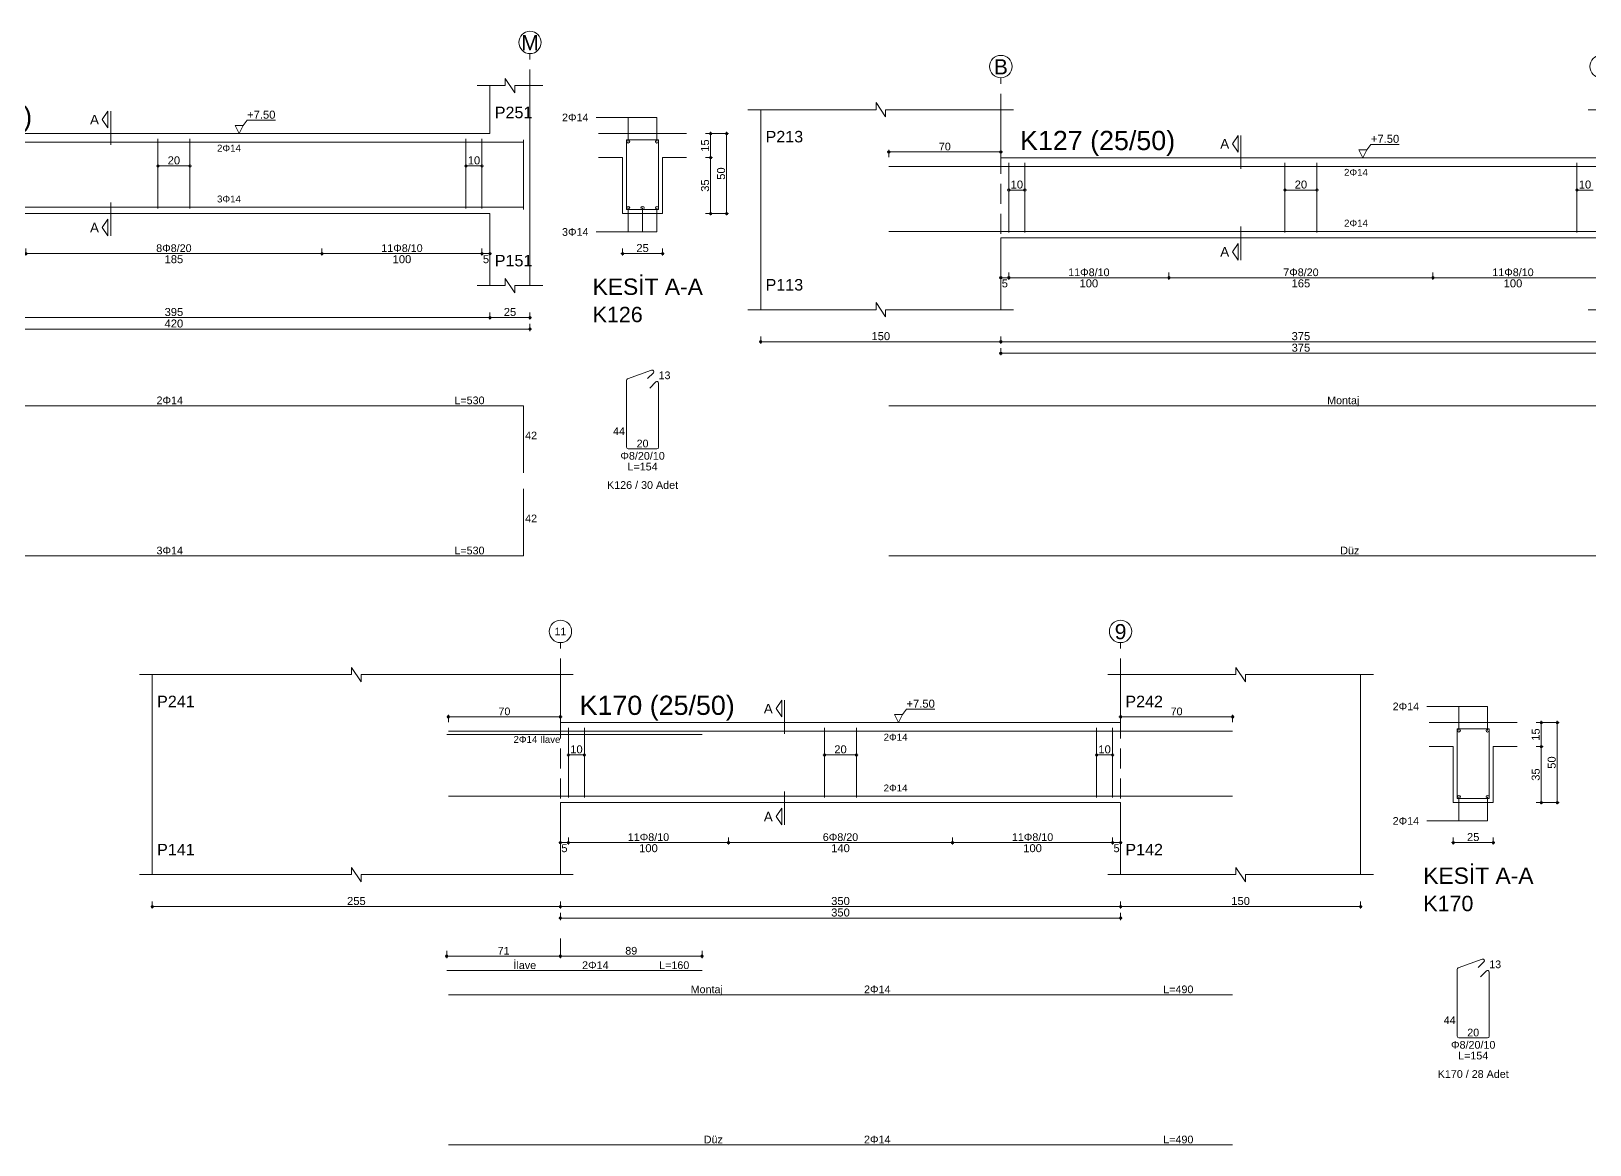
# Model space of a CAD drawing. Header units: millimetres. Extents: x 23801 to 80069, y 9628 to 14137.
# Drawn here: x 51131 to 52592, y 11919 to 12963 of the extents above; entities that cross this region are included whole.
import ezdxf

# ---------------------------------------------------------------- set-up
doc = ezdxf.new("R2010")
doc.units = ezdxf.units.MM
doc.linetypes.add('DASHDOT2', pattern=[12.7, 6.35, -3.175, 0, -3.175])
doc.linetypes.add('DASHED4', pattern=[18.75, 12.5, -6.25])
doc.layers.add('aks', color=251, linetype='DASHDOT2', lineweight=35)
for name, color, linetype in [('Donatı Topl. Uzun. Yazısı', 7, 'Continuous'), ('Donatı Uz. Yazısı', 7, 'Continuous'), ('Donatı Yazısı', 7, 'Continuous'), ('Donatı Çizgisi', 7, 'Continuous'), ('Kiriş', 7, 'Continuous'), ('Standart', 7, 'Continuous'), ('Ölçülendirme', 7, 'Continuous')]:
    doc.layers.add(name, color=color, linetype=linetype)
doc.styles.add('arial_1_18', font='arial.ttf', dxfattribs={"height": 0.2})

# ---------------------------------------------------------------- blocks, each defined once
blk = doc.blocks.new('IDE475Entity7401')
at = {"layer": 'aks', "color": 30, "linetype": 'DASHED4', "lineweight": 5}
for points in [[(12114.93, 2016.8), (12114.93, 2151.8)], [(12534.93, 2016.8), (12534.93, 2151.8)], [(12114.93, 1955.8), (12114.93, 1966.8)]]:
    blk.add_lwpolyline(points, dxfattribs=at)
at = {"layer": 'aks', "color": 1, "linetype": 'Continuous', "lineweight": 5}
for centre in [(12114.93, 2158.8), (12534.93, 2158.8)]:
    blk.add_circle(centre, 7, dxfattribs=at)
at = {"layer": 'Donatı Çizgisi', "color": 5, "linetype": 'Continuous', "lineweight": 5}
for points in [[(12042.93, 2096.4), (12530.93, 2096.4)], [(12044.43, 2094.4), (12214.18, 2094.4)], [(12119.93, 2055), (12119.93, 2098.6)], [(12129.93, 2055), (12129.93, 2098.6)], [(12302.43, 2055), (12302.43, 2098.6)], [(12322.43, 2055), (12322.43, 2098.6)], [(12494.93, 2055), (12494.93, 2098.6)], [(12504.93, 2055), (12504.93, 2098.6)], [(12530.93, 2054.4), (12530.93, 2097.8)], [(12595.26, 2054.3), (12595.26, 2097.9)], [(12595.26, 2097.9), (12615.26, 2097.9)], [(12615.26, 2054.3), (12615.26, 2097.9)], [(12042.93, 2055.8), (12530.93, 2055.8)], [(12595.26, 2054.3), (12615.26, 2054.3)], [(12595.93, 1948.54), (12610.94, 1954.01)], [(12608.37, 1948.69), (12612.01, 1952.33)], [(12044.43, 1946.8), (12214.18, 1946.8)], [(12595.26, 1905.72), (12595.26, 1947.59)], [(12609.75, 1942.78), (12613.52, 1946.56)], [(12615.26, 1905.72), (12615.26, 1945.84)], [(12042.93, 1931.7), (12530.93, 1931.7)], [(12530.93, 1889.7), (12530.93, 1931.7)], [(12596.28, 1904.7), (12614.24, 1904.7)], [(12530.93, 1837.85), (12530.93, 1879.85)], [(12042.93, 1837.85), (12530.93, 1837.85)]]:
    blk.add_lwpolyline(points, dxfattribs=at)
for centre in [(12596.26, 2096.9), (12614.26, 2096.9), (12596.26, 2055.3), (12605.26, 2055.3), (12614.26, 2055.3)]:
    blk.add_circle(centre, 1, dxfattribs=at)
for centre, start, end in [((12596.28, 1947.59), 110, 180), ((12611.29, 1953.05), 315, 110), ((12614.24, 1945.84), 0, 135), ((12596.28, 1905.72), 180, 270), ((12614.24, 1905.72), 270, 0)]:
    blk.add_arc(centre, 1.02, start, end, dxfattribs=at)
at = {"layer": 'Kiriş', "color": 1, "linetype": 'Continuous', "lineweight": 5}
for points in [[(12036.93, 2131.8), (12036.93, 2136.3)], [(12042.93, 2127.3), (12036.93, 2136.3)], [(12519.43, 2131.8), (12519.43, 2136.3)], [(12525.43, 2127.3), (12519.43, 2136.3)], [(11956.93, 2131.8), (12036.93, 2131.8)], [(11964.93, 2006.8), (11964.93, 2131.8)], [(12042.93, 2127.3), (12042.93, 2131.8)], [(12042.93, 2131.8), (12122.93, 2131.8)], [(12114.93, 2101.8), (12114.93, 2131.8)], [(12501.93, 2131.8), (12519.43, 2131.8)], [(12509.93, 2101.8), (12509.93, 2131.8)], [(12525.43, 2131.8), (12542.93, 2131.8)], [(12525.43, 2127.3), (12525.43, 2131.8)], [(12534.93, 2006.8), (12534.93, 2131.8)], [(12114.93, 2101.8), (12509.93, 2101.8)], [(12577.76, 2101.8), (12632.76, 2101.8)], [(12577.76, 2086.8), (12592.76, 2086.8)], [(12592.76, 2051.8), (12592.76, 2086.8)], [(12617.76, 2086.8), (12632.76, 2086.8)], [(12617.76, 2051.8), (12617.76, 2086.8)], [(12114.93, 2051.8), (12509.93, 2051.8)], [(12114.93, 2006.8), (12114.93, 2051.8)], [(12509.93, 2006.8), (12509.93, 2051.8)], [(12592.76, 2051.8), (12617.76, 2051.8)], [(11956.93, 2006.8), (12036.93, 2006.8)], [(12042.93, 2002.3), (12036.93, 2011.3)], [(12036.93, 2006.8), (12036.93, 2011.3)], [(12042.93, 2006.8), (12122.93, 2006.8)], [(12042.93, 2002.3), (12042.93, 2006.8)], [(12501.93, 2006.8), (12519.43, 2006.8)], [(12525.43, 2002.3), (12519.43, 2011.3)], [(12519.43, 2006.8), (12519.43, 2011.3)], [(12525.43, 2006.8), (12542.93, 2006.8)], [(12525.43, 2002.3), (12525.43, 2006.8)]]:
    blk.add_lwpolyline(points, dxfattribs=at)
at = {"layer": 'Ölçülendirme', "color": 1, "linetype": 'Continuous', "lineweight": 5}
for points in [[(12267.68, 2110.55), (12271.18, 2115.8)], [(12271.18, 2105.3), (12271.18, 2115.8)], [(12272.93, 2094.8), (12272.93, 2115.8)], [(12041.93, 2105.4), (12113.93, 2105.4)], [(12042.93, 2102.15), (12042.93, 2106.65)], [(12112.93, 2102.15), (12112.93, 2106.65)], [(12271.18, 2105.3), (12267.68, 2110.55)], [(12353.18, 2101.8), (12350.68, 2106.8)], [(12350.68, 2106.8), (12355.68, 2106.8)], [(12355.68, 2106.8), (12353.18, 2101.8)], [(12355.68, 2106.8), (12358.18, 2110.13)], [(12358.18, 2110.13), (12375.85, 2110.13)], [(12576.26, 2111.9), (12614.26, 2111.9)], [(12596.26, 2096.9), (12596.26, 2111.9)], [(12614.26, 2096.9), (12614.26, 2111.9)], [(12353.18, 2101.8), (12353.18, 2101.8)], [(12644.51, 2101.8), (12659.01, 2101.8)], [(12647.76, 2050.8), (12647.76, 2102.8)], [(12657.76, 2050.8), (12657.76, 2102.8)], [(12644.51, 2086.8), (12649.01, 2086.8)], [(12119.93, 2081.6), (12129.93, 2081.6)], [(12302.43, 2081.6), (12322.43, 2081.6)], [(12494.93, 2081.6), (12504.93, 2081.6)], [(12272.93, 2037.8), (12272.93, 2058.8)], [(12596.26, 2040.3), (12596.26, 2055.3)], [(12605.26, 2040.3), (12605.26, 2055.3)], [(12614.26, 2040.3), (12614.26, 2055.3)], [(12267.68, 2043.05), (12271.18, 2048.3)], [(12271.18, 2037.8), (12271.18, 2048.3)], [(12644.51, 2051.8), (12659.01, 2051.8)], [(12271.18, 2037.8), (12267.68, 2043.05)], [(12576.26, 2040.3), (12614.26, 2040.3)], [(12113.93, 2026.8), (12510.93, 2026.8)], [(12114.93, 2025.55), (12114.93, 2030.05)], [(12119.93, 2025.55), (12119.93, 2030.05)], [(12219.93, 2025.55), (12219.93, 2030.05)], [(12404.93, 2025.55), (12404.93, 2030.05)], [(12504.93, 2025.55), (12504.93, 2030.05)], [(12509.93, 2025.55), (12509.93, 2030.05)], [(12591.76, 2026.8), (12618.76, 2026.8)], [(12592.76, 2025.55), (12592.76, 2030.05)], [(12617.76, 2025.55), (12617.76, 2030.05)], [(11963.93, 1986.8), (12535.93, 1986.8)], [(11964.93, 1985.55), (11964.93, 1990.05)], [(12114.93, 1985.55), (12114.93, 1990.05)], [(12509.93, 1985.55), (12509.93, 1990.05)], [(12534.93, 1985.55), (12534.93, 1990.05)], [(12113.93, 1979.6), (12535.93, 1979.6)], [(12114.93, 1978.35), (12114.93, 1982.85)], [(12534.93, 1978.35), (12534.93, 1982.85)], [(12044.43, 1954.55), (12044.43, 1959.05)], [(12114.93, 1954.55), (12114.93, 1959.05)], [(12114.93, 1954.55), (12114.93, 1959.05)], [(12214.18, 1954.55), (12214.18, 1959.05)], [(12043.43, 1955.8), (12115.93, 1955.8)], [(12113.93, 1955.8), (12215.18, 1955.8)]]:
    blk.add_lwpolyline(points, dxfattribs=at)
for centre in [(12042.93, 2105.4), (12112.93, 2105.4), (12647.76, 2101.8), (12657.76, 2101.8), (12647.76, 2086.8), (12119.93, 2081.6), (12129.93, 2081.6), (12302.43, 2081.6), (12322.43, 2081.6), (12494.93, 2081.6), (12504.93, 2081.6), (12647.76, 2051.8), (12657.76, 2051.8), (12114.93, 2026.8), (12119.93, 2026.8), (12119.93, 2026.8), (12219.93, 2026.8), (12219.93, 2026.8), (12404.93, 2026.8), (12404.93, 2026.8), (12504.93, 2026.8), (12504.93, 2026.8), (12509.93, 2026.8), (12592.76, 2026.8), (12617.76, 2026.8), (11964.93, 1986.8), (12114.93, 1986.8), (12114.93, 1986.8), (12509.93, 1986.8), (12509.93, 1986.8), (12534.93, 1986.8), (12114.93, 1979.6), (12534.93, 1979.6), (12044.43, 1955.8), (12114.93, 1955.8), (12114.93, 1955.8), (12214.18, 1955.8)]:
    blk.add_circle(centre, 0.75, dxfattribs=at)
at = {"layer": 'aks', "color": 1, "linetype": 'Continuous', "lineweight": 5, "style": 'arial_1_18'}
for s, p in [('K', (12110.53, 2153.92)), ('M', (12529.43, 2153.92))]:
    blk.add_text(s, height=9.45, dxfattribs=at).set_placement(p)
at = {"layer": 'Donatı Topl. Uzun. Yazısı', "color": 1, "linetype": 'Continuous', "lineweight": 5, "style": 'arial_1_18'}
for s, p in [('L=170', (12186.86, 1947.76)), ('L=530', (12487.69, 1932.66)), ('L=154', (12595.85, 1891.26)), ('L=530', (12487.69, 1838.81))]:
    blk.add_text(s, height=4.8, dxfattribs=at).set_placement(p)
at = {"layer": 'Donatı Uz. Yazısı', "color": 1, "linetype": 'Continuous', "lineweight": 5, "style": 'arial_1_18'}
for s, p in [('13', (12615.26, 1948.3)), ('488', (12072.21, 1932.66)), ('42', (12531.89, 1910.7)), ('44', (12586.84, 1913.42)), ('20', (12601.53, 1905.66)), ('42', (12531.89, 1858.85)), ('488', (12072.21, 1838.81))]:
    blk.add_text(s, height=4.8, dxfattribs=at).set_placement(p)
at = {"layer": 'Donatı Yazısı', "color": 5, "linetype": 'Continuous', "lineweight": 5, "style": 'arial_1_18'}
for s, height, p in [('2Φ14', 4.8, (12554.93, 2109.5)), ('1Φ14 İlave', 4.32, (12085.62, 2089.12)), ('3Φ14', 4.8, (12554.93, 2037.9)), ('1Φ14', 4.8, (12134.39, 1947.76)), ('2Φ14', 4.8, (12301.57, 1932.66)), ('Φ8/20/10', 4.8, (12591.4, 1897.98)), ('K126 / 30 Adet', 4.8, (12583.08, 1879.74)), ('3Φ14', 4.8, (12301.57, 1838.81))]:
    blk.add_text(s, height=height, dxfattribs=at).set_placement(p)
for s, p in [('2Φ14', (12339.39, 2090.52)), ('3Φ14', (12339.39, 2058.76))]:
    blk.add_text(s, height=4.32, rotation=360, dxfattribs=at).set_placement(p)
at = {"layer": 'Donatı Yazısı', "color": 1, "linetype": 'Continuous', "lineweight": 5, "style": 'arial_1_18'}
for s, p in [('İlave', (12089.67, 1947.76)), ('Montaj', (12193.6, 1932.66)), ('Düz', (12201.81, 1838.81))]:
    blk.add_text(s, height=4.8, dxfattribs=at).set_placement(p)
at = {"layer": 'Kiriş', "color": 1, "linetype": 'Continuous', "lineweight": 5, "style": 'arial_1_18'}
for s, height, p in [('P212', 7.2, (11967.93, 2111.4)), ('K126 (25/50)', 12, (12126.93, 2106.6)), ('P251', 7.2, (12512.93, 2111.4)), ('P112', 7.2, (11967.93, 2018.8)), ('P151', 7.2, (12512.93, 2018.8)), ('KESİT A-A', 10.2, (12574.06, 2001)), ('K126', 9.6, (12574.06, 1983.92))]:
    blk.add_text(s, height=height, dxfattribs=at).set_placement(p)
at = {"layer": 'Ölçülendirme', "color": 1, "linetype": 'Continuous', "lineweight": 5, "style": 'arial_1_18'}
for s, height, p in [('A', 5.95, (12260.04, 2107.57)), ('+7.50', 5, (12358.18, 2111.13)), ('70', 4.8, (12074.2, 2106.4)), ('A', 5.95, (12260.04, 2040.07)), ('5', 5, (12115.49, 2020.8)), ('100', 5, (12164.1, 2020.8)), ('185', 5, (12306.6, 2020.8)), ('100', 5, (12449.1, 2020.8)), ('5', 5, (12505.49, 2020.8)), ('25', 5, (12601.38, 2027.76)), ('150', 5, (12034.1, 1987.8)), ('395', 5, (12306.6, 1987.8)), ('25', 5, (12518.54, 1987.8)), ('420', 5, (12306.6, 1980.6))]:
    blk.add_text(s, height=height, dxfattribs=at).set_placement(p)
for s, rotation, p in [('15', 90, (12646.8, 2090.42)), ('10', 360, (12121.04, 2082.56)), ('20', 360, (12308.54, 2082.56)), ('10', 360, (12496.04, 2082.56)), ('50', 90, (12656.8, 2072.92)), ('35', 90, (12646.8, 2065.42))]:
    blk.add_text(s, height=5, rotation=rotation, dxfattribs=at).set_placement(p)
at = {"layer": 'Ölçülendirme', "color": 5, "linetype": 'Continuous', "lineweight": 5, "style": 'arial_1_18'}
for s, p in [('11Φ8/10', (12157, 2027.8)), ('8Φ8/20', (12301.36, 2027.8)), ('11Φ8/10', (12442, 2027.8)), ('70', (12075.95, 1956.8)), ('99', (12160.82, 1956.8))]:
    blk.add_text(s, height=4.8, dxfattribs=at).set_placement(p)
blk = doc.blocks.new('IDE475Entity7402')
at = {"layer": 'aks', "color": 30, "linetype": 'DASHED4', "lineweight": 5}
blk.add_lwpolyline([(12829.13, 2001.7), (12829.13, 2136.7)], dxfattribs=at)
at = {"layer": 'aks', "color": 1, "linetype": 'Continuous', "lineweight": 5}
for centre in [(12829.13, 2143.7), (13204.13, 2143.7)]:
    blk.add_circle(centre, 7, dxfattribs=at)
at = {"layer": 'Donatı Çizgisi', "color": 5, "linetype": 'Continuous', "lineweight": 5}
for points in [[(12759.13, 2081.3), (13599.13, 2081.3)], [(12834.13, 2039.9), (12834.13, 2083.5)], [(12844.13, 2039.9), (12844.13, 2083.5)], [(13006.63, 2039.9), (13006.63, 2083.5)], [(13026.63, 2039.9), (13026.63, 2083.5)], [(13189.13, 2039.9), (13189.13, 2083.5)], [(12759.13, 2040.7), (13599.13, 2040.7)], [(12759.13, 1931.7), (13599.13, 1931.7)], [(12759.13, 1837.85), (13599.13, 1837.85)]]:
    blk.add_lwpolyline(points, dxfattribs=at)
at = {"layer": 'Kiriş', "color": 1, "linetype": 'Continuous', "lineweight": 5}
for points in [[(12671.13, 2116.7), (12751.13, 2116.7)], [(12679.13, 1991.7), (12679.13, 2116.7)], [(12751.13, 2116.7), (12751.13, 2121.2)], [(12757.13, 2112.2), (12751.13, 2121.2)], [(12757.13, 2112.2), (12757.13, 2116.7)], [(12757.13, 2116.7), (12837.13, 2116.7)], [(12829.13, 2086.7), (12829.13, 2116.7)], [(13196.13, 2116.7), (13213.63, 2116.7)], [(12829.13, 2086.7), (13204.13, 2086.7)], [(12829.13, 2036.7), (13204.13, 2036.7)], [(12829.13, 1991.7), (12829.13, 2036.7)], [(12671.13, 1991.7), (12751.13, 1991.7)], [(12757.13, 1987.2), (12751.13, 1996.2)], [(12751.13, 1991.7), (12751.13, 1996.2)], [(12757.13, 1991.7), (12837.13, 1991.7)], [(12757.13, 1987.2), (12757.13, 1991.7)], [(13196.13, 1991.7), (13213.63, 1991.7)]]:
    blk.add_lwpolyline(points, dxfattribs=at)
at = {"layer": 'Ölçülendirme', "color": 1, "linetype": 'Continuous', "lineweight": 5}
for points in [[(12973.88, 2095.45), (12977.38, 2100.7)], [(12977.38, 2090.2), (12973.88, 2095.45)], [(12977.38, 2090.2), (12977.38, 2100.7)], [(12979.13, 2079.7), (12979.13, 2100.7)], [(13057.88, 2091.7), (13060.38, 2095.03)], [(13060.38, 2095.03), (13078.06, 2095.03)], [(12758.13, 2090.3), (12830.13, 2090.3)], [(12759.13, 2087.05), (12759.13, 2091.55)], [(12829.13, 2087.05), (12829.13, 2091.55)], [(13055.38, 2086.7), (13052.88, 2091.7)], [(13052.88, 2091.7), (13057.88, 2091.7)], [(13057.88, 2091.7), (13055.38, 2086.7)], [(13055.38, 2086.7), (13055.38, 2086.7)], [(12834.13, 2066.5), (12844.13, 2066.5)], [(13006.63, 2066.5), (13026.63, 2066.5)], [(13189.13, 2066.5), (13199.13, 2066.5)], [(12979.13, 2022.7), (12979.13, 2043.7)], [(12973.88, 2027.95), (12977.38, 2033.2)], [(12977.38, 2022.7), (12973.88, 2027.95)], [(12977.38, 2022.7), (12977.38, 2033.2)], [(12828.13, 2011.7), (13205.13, 2011.7)], [(12829.13, 2010.45), (12829.13, 2014.95)], [(12834.13, 2010.45), (12834.13, 2014.95)], [(12934.13, 2010.45), (12934.13, 2014.95)], [(13099.13, 2010.45), (13099.13, 2014.95)], [(12678.13, 1971.7), (13680.13, 1971.7)], [(12679.13, 1970.45), (12679.13, 1974.95)], [(12829.13, 1970.45), (12829.13, 1974.95)], [(12829.13, 1963.25), (12829.13, 1967.75)], [(12828.13, 1964.5), (13530.13, 1964.5)]]:
    blk.add_lwpolyline(points, dxfattribs=at)
for centre in [(12759.13, 2090.3), (12829.13, 2090.3), (12834.13, 2066.5), (12844.13, 2066.5), (13006.63, 2066.5), (13026.63, 2066.5), (13189.13, 2066.5), (12829.13, 2011.7), (12834.13, 2011.7), (12834.13, 2011.7), (12934.13, 2011.7), (12934.13, 2011.7), (13099.13, 2011.7), (13099.13, 2011.7), (12679.13, 1971.7), (12829.13, 1971.7), (12829.13, 1971.7), (12829.13, 1964.5)]:
    blk.add_circle(centre, 0.75, dxfattribs=at)
at = {"layer": 'aks', "color": 1, "linetype": 'Continuous', "lineweight": 5, "style": 'arial_1_18'}
blk.add_text('B', height=9.45, dxfattribs=at).set_placement((12824.73, 2138.82))
at = {"layer": 'Donatı Yazısı', "color": 5, "linetype": 'Continuous', "lineweight": 5, "style": 'arial_1_18'}
for p in [(13043.59, 2075.42), (13043.59, 2043.66)]:
    blk.add_text('2Φ14', height=4.32, rotation=360, dxfattribs=at).set_placement(p)
at = {"layer": 'Donatı Yazısı', "color": 1, "linetype": 'Continuous', "lineweight": 5, "style": 'arial_1_18'}
for s, p in [('Montaj', (13033, 1932.66)), ('Düz', (13041.21, 1838.81))]:
    blk.add_text(s, height=4.8, dxfattribs=at).set_placement(p)
at = {"layer": 'Kiriş', "color": 1, "linetype": 'Continuous', "lineweight": 5, "style": 'arial_1_18'}
for s, height, p in [('K127 (25/50)', 12, (12841.13, 2091.5)), ('P213', 7.2, (12682.13, 2096.3)), ('P113', 7.2, (12682.13, 2003.7))]:
    blk.add_text(s, height=height, dxfattribs=at).set_placement(p)
at = {"layer": 'Ölçülendirme', "color": 1, "linetype": 'Continuous', "lineweight": 5, "style": 'arial_1_18'}
for s, height, p in [('70', 4.8, (12790.4, 2091.3)), ('A', 5.95, (12966.24, 2092.47)), ('+7.50', 5, (13060.38, 2096.03)), ('A', 5.95, (12966.24, 2024.97)), ('5', 5, (12829.69, 2005.7)), ('100', 5, (12878.3, 2005.7)), ('165', 5, (13010.8, 2005.7)), ('100', 5, (13143.3, 2005.7)), ('150', 5, (12748.3, 1972.7)), ('375', 5, (13010.8, 1972.7)), ('375', 5, (13010.8, 1965.5))]:
    blk.add_text(s, height=height, dxfattribs=at).set_placement(p)
for s, p in [('10', (12835.25, 2067.46)), ('20', (13012.75, 2067.46)), ('10', (13190.25, 2067.46))]:
    blk.add_text(s, height=5, rotation=360, dxfattribs=at).set_placement(p)
at = {"layer": 'Ölçülendirme', "color": 5, "linetype": 'Continuous', "lineweight": 5, "style": 'arial_1_18'}
for s, p in [('11Φ8/10', (12871.2, 2012.7)), ('7Φ8/20', (13005.57, 2012.7)), ('11Φ8/10', (13136.2, 2012.7))]:
    blk.add_text(s, height=4.8, dxfattribs=at).set_placement(p)
blk = doc.blocks.new('IDE475Entity7432')
at = {"layer": 'aks', "color": 30, "linetype": 'DASHED4', "lineweight": 5}
for points in [[(12553.94, 1648.65), (12553.94, 1783.65)], [(12903.94, 1648.65), (12903.94, 1783.65)], [(12553.94, 1587.65), (12553.94, 1598.65)]]:
    blk.add_lwpolyline(points, dxfattribs=at)
at = {"layer": 'aks', "color": 1, "linetype": 'Continuous', "lineweight": 5}
for centre in [(12553.94, 1790.65), (12903.94, 1790.65)]:
    blk.add_circle(centre, 7, dxfattribs=at)
at = {"layer": 'Donatı Çizgisi', "color": 5, "linetype": 'Continuous', "lineweight": 5}
for points in [[(12482.94, 1726.25), (12642.44, 1726.25)], [(12483.94, 1728.25), (12973.94, 1728.25)], [(12558.94, 1686.85), (12558.94, 1730.45)], [(12568.94, 1686.85), (12568.94, 1730.45)], [(12718.94, 1686.85), (12718.94, 1730.45)], [(12738.94, 1686.85), (12738.94, 1730.45)], [(12888.94, 1686.85), (12888.94, 1730.45)], [(12898.94, 1686.85), (12898.94, 1730.45)], [(13114.28, 1686.15), (13114.28, 1729.75)], [(13114.28, 1729.75), (13134.28, 1729.75)], [(13134.28, 1686.15), (13134.28, 1729.75)], [(12483.94, 1687.65), (12973.94, 1687.65)], [(13114.28, 1686.15), (13134.28, 1686.15)], [(12482.94, 1578.65), (12642.44, 1578.65)], [(13114.28, 1537.57), (13114.28, 1579.44)], [(13114.95, 1580.39), (13129.95, 1585.86)], [(13127.38, 1580.54), (13131.02, 1584.18)], [(13128.76, 1574.63), (13132.54, 1578.41)], [(13134.28, 1537.57), (13134.28, 1577.69)], [(12483.94, 1563.55), (12973.94, 1563.55)], [(13115.3, 1536.55), (13133.26, 1536.55)], [(12483.94, 1469.7), (12973.94, 1469.7)]]:
    blk.add_lwpolyline(points, dxfattribs=at)
for centre in [(13115.28, 1728.75), (13133.28, 1728.75), (13115.28, 1687.15), (13133.28, 1687.15)]:
    blk.add_circle(centre, 1, dxfattribs=at)
for centre, start, end in [((13115.3, 1579.44), 110, 180), ((13130.3, 1584.9), 315, 110), ((13133.26, 1577.69), 0, 135), ((13115.3, 1537.57), 180, 270), ((13133.26, 1537.57), 270, 0)]:
    blk.add_arc(centre, 1.02, start, end, dxfattribs=at)
at = {"layer": 'Kiriş', "color": 1, "linetype": 'Continuous', "lineweight": 5}
for points in [[(12290.94, 1763.65), (12423.44, 1763.65)], [(12298.94, 1638.65), (12298.94, 1763.65)], [(12423.44, 1763.65), (12423.44, 1768.15)], [(12429.44, 1759.15), (12423.44, 1768.15)], [(12429.44, 1759.15), (12429.44, 1763.65)], [(12429.44, 1763.65), (12561.94, 1763.65)], [(12553.94, 1733.65), (12553.94, 1763.65)], [(12895.94, 1763.65), (12975.94, 1763.65)], [(12903.94, 1733.65), (12903.94, 1763.65)], [(12975.94, 1763.65), (12975.94, 1768.15)], [(12981.94, 1759.15), (12975.94, 1768.15)], [(12981.94, 1763.65), (13061.94, 1763.65)], [(12981.94, 1759.15), (12981.94, 1763.65)], [(13053.94, 1638.65), (13053.94, 1763.65)], [(12553.94, 1733.65), (12903.94, 1733.65)], [(13096.78, 1733.65), (13151.78, 1733.65)], [(13096.78, 1718.65), (13111.78, 1718.65)], [(13111.78, 1683.65), (13111.78, 1718.65)], [(13136.78, 1718.65), (13151.78, 1718.65)], [(13136.78, 1683.65), (13136.78, 1718.65)], [(12553.94, 1683.65), (12903.94, 1683.65)], [(12553.94, 1638.65), (12553.94, 1683.65)], [(12903.94, 1638.65), (12903.94, 1683.65)], [(13111.78, 1683.65), (13136.78, 1683.65)], [(12290.94, 1638.65), (12423.44, 1638.65)], [(12429.44, 1634.15), (12423.44, 1643.15)], [(12423.44, 1638.65), (12423.44, 1643.15)], [(12429.44, 1638.65), (12561.94, 1638.65)], [(12429.44, 1634.15), (12429.44, 1638.65)], [(12895.94, 1638.65), (12975.94, 1638.65)], [(12981.94, 1634.15), (12975.94, 1643.15)], [(12975.94, 1638.65), (12975.94, 1643.15)], [(12981.94, 1638.65), (13061.94, 1638.65)], [(12981.94, 1634.15), (12981.94, 1638.65)]]:
    blk.add_lwpolyline(points, dxfattribs=at)
at = {"layer": 'Ölçülendirme', "color": 1, "linetype": 'Continuous', "lineweight": 5}
for points in [[(12688.69, 1742.4), (12692.19, 1747.65)], [(12692.19, 1737.15), (12692.19, 1747.65)], [(12693.94, 1726.65), (12693.94, 1747.65)], [(13095.28, 1743.75), (13133.28, 1743.75)], [(13115.28, 1728.75), (13115.28, 1743.75)], [(13133.28, 1728.75), (13133.28, 1743.75)], [(12482.94, 1737.25), (12554.94, 1737.25)], [(12483.94, 1734), (12483.94, 1738.5)], [(12553.94, 1734), (12553.94, 1738.5)], [(12692.19, 1737.15), (12688.69, 1742.4)], [(12765.19, 1733.65), (12762.69, 1738.65)], [(12762.69, 1738.65), (12767.69, 1738.65)], [(12767.69, 1738.65), (12765.19, 1733.65)], [(12765.19, 1733.65), (12765.19, 1733.65)], [(12767.69, 1738.65), (12770.19, 1741.98)], [(12770.19, 1741.98), (12787.87, 1741.98)], [(12902.94, 1737.25), (12974.94, 1737.25)], [(12903.94, 1734), (12903.94, 1738.5)], [(12973.94, 1734), (12973.94, 1738.5)], [(13163.53, 1733.65), (13178.03, 1733.65)], [(13166.78, 1682.65), (13166.78, 1734.65)], [(13176.78, 1682.65), (13176.78, 1734.65)], [(13163.53, 1718.65), (13168.03, 1718.65)], [(12558.94, 1713.45), (12568.94, 1713.45)], [(12718.94, 1713.45), (12738.94, 1713.45)], [(12888.94, 1713.45), (12898.94, 1713.45)], [(12693.94, 1669.65), (12693.94, 1690.65)], [(13115.28, 1672.15), (13115.28, 1687.15)], [(13133.28, 1672.15), (13133.28, 1687.15)], [(12688.69, 1674.9), (12692.19, 1680.15)], [(12692.19, 1669.65), (12692.19, 1680.15)], [(13163.53, 1683.65), (13178.03, 1683.65)], [(12692.19, 1669.65), (12688.69, 1674.9)], [(13095.28, 1672.15), (13133.28, 1672.15)], [(12552.94, 1658.65), (12904.94, 1658.65)], [(12553.94, 1657.4), (12553.94, 1661.9)], [(12558.94, 1657.4), (12558.94, 1661.9)], [(12658.94, 1657.4), (12658.94, 1661.9)], [(12798.94, 1657.4), (12798.94, 1661.9)], [(12898.94, 1657.4), (12898.94, 1661.9)], [(12903.94, 1657.4), (12903.94, 1661.9)], [(13110.78, 1658.65), (13137.78, 1658.65)], [(13111.78, 1657.4), (13111.78, 1661.9)], [(13136.78, 1657.4), (13136.78, 1661.9)], [(12297.94, 1618.65), (13054.94, 1618.65)], [(12298.94, 1617.4), (12298.94, 1621.9)], [(12553.94, 1617.4), (12553.94, 1621.9)], [(12903.94, 1617.4), (12903.94, 1621.9)], [(13053.94, 1617.4), (13053.94, 1621.9)], [(12552.94, 1611.45), (12904.94, 1611.45)], [(12553.94, 1610.2), (12553.94, 1614.7)], [(12903.94, 1610.2), (12903.94, 1614.7)], [(12481.94, 1587.65), (12554.94, 1587.65)], [(12482.94, 1586.4), (12482.94, 1590.9)], [(12552.94, 1587.65), (12643.44, 1587.65)], [(12553.94, 1586.4), (12553.94, 1590.9)], [(12553.94, 1586.4), (12553.94, 1590.9)], [(12642.44, 1586.4), (12642.44, 1590.9)]]:
    blk.add_lwpolyline(points, dxfattribs=at)
for centre in [(12483.94, 1737.25), (12553.94, 1737.25), (12903.94, 1737.25), (12973.94, 1737.25), (13166.78, 1733.65), (13176.78, 1733.65), (12558.94, 1713.45), (12568.94, 1713.45), (12718.94, 1713.45), (12738.94, 1713.45), (12888.94, 1713.45), (12898.94, 1713.45), (13166.78, 1718.65), (13166.78, 1683.65), (13176.78, 1683.65), (12553.94, 1658.65), (12558.94, 1658.65), (12558.94, 1658.65), (12658.94, 1658.65), (12658.94, 1658.65), (12798.94, 1658.65), (12798.94, 1658.65), (12898.94, 1658.65), (12898.94, 1658.65), (12903.94, 1658.65), (13111.78, 1658.65), (13136.78, 1658.65), (12298.94, 1618.65), (12553.94, 1618.65), (12553.94, 1618.65), (12903.94, 1618.65), (12903.94, 1618.65), (13053.94, 1618.65), (12553.94, 1611.45), (12903.94, 1611.45), (12482.94, 1587.65), (12553.94, 1587.65), (12553.94, 1587.65), (12642.44, 1587.65)]:
    blk.add_circle(centre, 0.75, dxfattribs=at)
at = {"layer": 'aks', "color": 1, "linetype": 'Continuous', "lineweight": 5, "style": 'arial_1_18'}
for s, height, p in [('11', 4.725, (12550.27, 1788.21)), ('9', 9.45, (12900.27, 1785.77))]:
    blk.add_text(s, height=height, dxfattribs=at).set_placement(p)
at = {"layer": 'Donatı Topl. Uzun. Yazısı', "color": 1, "linetype": 'Continuous', "lineweight": 5, "style": 'arial_1_18'}
for s, p in [('L=160', (12615.64, 1579.61)), ('L=490', (12930.61, 1564.51)), ('L=154', (13114.86, 1523.11)), ('L=490', (12930.61, 1470.66))]:
    blk.add_text(s, height=4.8, dxfattribs=at).set_placement(p)
at = {"layer": 'Donatı Uz. Yazısı', "color": 1, "linetype": 'Continuous', "lineweight": 5, "style": 'arial_1_18'}
for s, p in [('13', (13134.28, 1580.15)), ('44', (13105.86, 1545.27)), ('20', (13120.55, 1537.51))]:
    blk.add_text(s, height=4.8, dxfattribs=at).set_placement(p)
at = {"layer": 'Donatı Yazısı', "color": 5, "linetype": 'Continuous', "lineweight": 5, "style": 'arial_1_18'}
for s, height, p in [('2Φ14', 4.8, (13073.94, 1741.35)), ('2Φ14 İlave', 4.32, (12524.63, 1720.97)), ('2Φ14', 4.8, (13073.94, 1669.75)), ('2Φ14', 4.8, (12567.48, 1579.61)), ('2Φ14', 4.8, (12743.64, 1564.51)), ('Φ8/20/10', 4.8, (13110.42, 1529.83)), ('K170 / 28 Adet', 4.8, (13102.09, 1511.59)), ('2Φ14', 4.8, (12743.64, 1470.66))]:
    blk.add_text(s, height=height, dxfattribs=at).set_placement(p)
for p in [(12755.9, 1722.37), (12755.9, 1690.61)]:
    blk.add_text('2Φ14', height=4.32, rotation=360, dxfattribs=at).set_placement(p)
at = {"layer": 'Donatı Yazısı', "color": 1, "linetype": 'Continuous', "lineweight": 5, "style": 'arial_1_18'}
for s, p in [('İlave', (12524.6, 1579.61)), ('Montaj', (12635.32, 1564.51)), ('Düz', (12643.52, 1470.66))]:
    blk.add_text(s, height=4.8, dxfattribs=at).set_placement(p)
at = {"layer": 'Kiriş', "color": 1, "linetype": 'Continuous', "lineweight": 5, "style": 'arial_1_18'}
for s, height, p in [('P241', 7.2, (12301.94, 1743.25)), ('K170 (25/50)', 12, (12565.94, 1738.45)), ('P242', 7.2, (12906.94, 1743.25)), ('P141', 7.2, (12301.94, 1650.65)), ('P142', 7.2, (12906.94, 1650.65)), ('KESİT A-A', 10.2, (13093.08, 1632.85)), ('K170', 9.6, (13093.08, 1615.77))]:
    blk.add_text(s, height=height, dxfattribs=at).set_placement(p)
at = {"layer": 'Ölçülendirme', "color": 1, "linetype": 'Continuous', "lineweight": 5, "style": 'arial_1_18'}
for s, height, p in [('A', 5.95, (12681.05, 1739.42)), ('+7.50', 5, (12770.19, 1742.98)), ('70', 4.8, (12515.21, 1738.25)), ('70', 4.8, (12935.21, 1738.25)), ('A', 5.95, (12681.05, 1671.92)), ('5', 5, (12554.5, 1652.65)), ('100', 5, (12603.12, 1652.65)), ('140', 5, (12723.12, 1652.65)), ('100', 5, (12843.12, 1652.65)), ('5', 5, (12899.5, 1652.65)), ('25', 5, (13120.39, 1659.61)), ('255', 5, (12420.62, 1619.65)), ('350', 5, (12723.12, 1619.65)), ('350', 5, (12723.12, 1612.45)), ('150', 5, (12973.12, 1619.65))]:
    blk.add_text(s, height=height, dxfattribs=at).set_placement(p)
for s, rotation, p in [('15', 90, (13165.82, 1722.27)), ('10', 360, (12560.06, 1714.41)), ('20', 360, (12725.06, 1714.41)), ('10', 360, (12890.06, 1714.41)), ('35', 90, (13165.82, 1697.27)), ('50', 90, (13175.82, 1704.77))]:
    blk.add_text(s, height=5, rotation=rotation, dxfattribs=at).set_placement(p)
at = {"layer": 'Ölçülendirme', "color": 5, "linetype": 'Continuous', "lineweight": 5, "style": 'arial_1_18'}
for s, p in [('11Φ8/10', (12596.02, 1659.65)), ('6Φ8/20', (12717.88, 1659.65)), ('11Φ8/10', (12836.02, 1659.65)), ('71', (12514.71, 1588.65)), ('89', (12594.46, 1588.65))]:
    blk.add_text(s, height=4.8, dxfattribs=at).set_placement(p)

msp = doc.modelspace()

# ---------------------------------------------------------------- block references
at = {"layer": 'Standart', "xscale": 1.5, "yscale": 1.5, "zscale": 1.5}
for name in ['IDE475Entity7401', 'IDE475Entity7402', 'IDE475Entity7432']:
    msp.add_blockref(name, (32796.5, 9714.1), dxfattribs=at)

doc.saveas('drawing.dxf')
